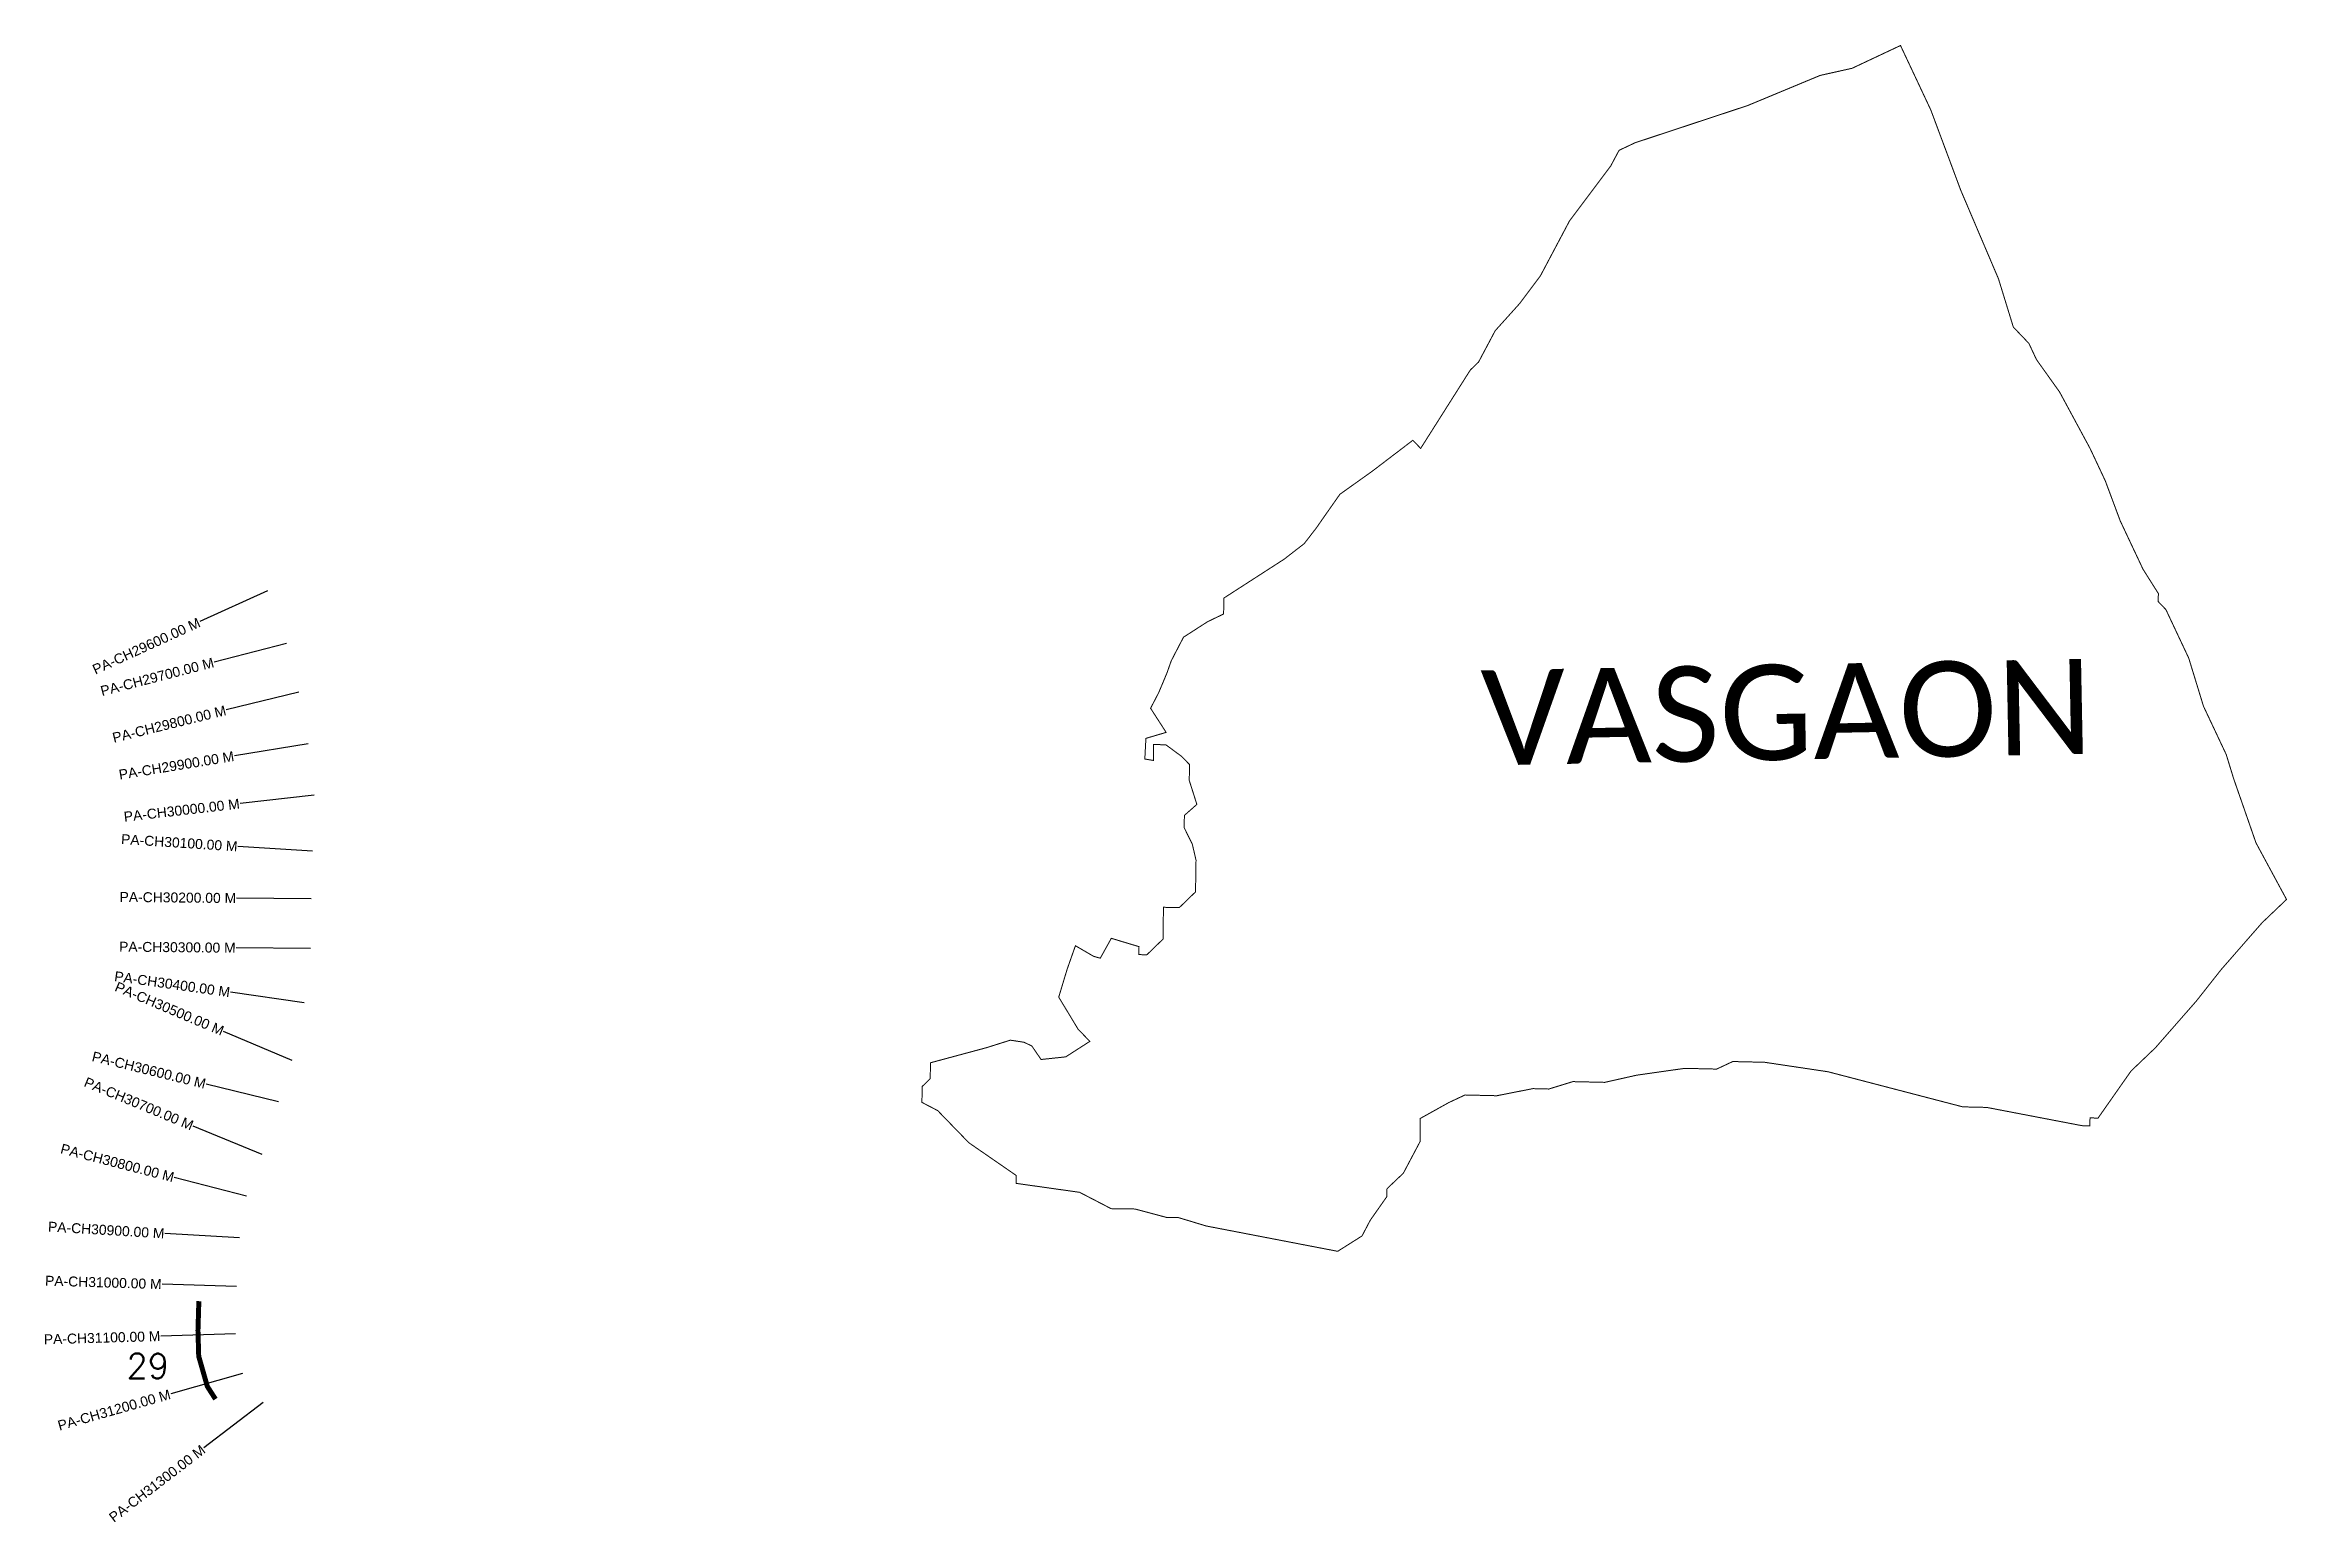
# Model space of a CAD drawing. Header units: metres. Extents: x 256379 to 260889, y 2202289 to 2205261.
import ezdxf
from ezdxf.enums import TextEntityAlignment as Align

# ---------------------------------------------------------------- set-up
doc = ezdxf.new("R2010")
doc.units = ezdxf.units.M
for name, color, linetype in [('ARTIFICIALLY PROTECTED', 4, 'Continuous'), ('CS', 134, 'Continuous'), ('CSMark', 6, 'Continuous'), ('VILLAGE NAME', 250, 'Continuous')]:
    doc.layers.add(name, color=color, linetype=linetype)
doc.styles.add('DynamicDimensions', font='arial.ttf')
doc.styles.get("Standard").update_dxf_attribs({"font": 'simplex.shx'})

msp = doc.modelspace()

# ---------------------------------------------------------------- linework, layer by layer
at = {"color": 6, "const_width": 2, "flags": 128}
msp.add_lwpolyline([(258143.5, 2203165.1), (258159.7, 2203180.8), (258160.2, 2203212.8), (258272.6, 2203243.1), (258320.9, 2203258.3), (258348.4, 2203254.1), (258364.1, 2203246.6), (258382.7, 2203219.4), (258432.3, 2203224.7), (258480.8, 2203255.9), (258457.2, 2203280.3), (258418.2, 2203344.9), (258435, 2203400.6), (258451.8, 2203448.3), (258488.3, 2203427), (258501.8, 2203423.2), (258524, 2203463.2), (258579.7, 2203446.4), (258579.5, 2203430.4), (258595.5, 2203430.1), (258628, 2203461.6), (258628.9, 2203525.6), (258660.9, 2203525.1), (258693.4, 2203556.6), (258694.4, 2203620.6), (258686.9, 2203652.7), (258670.6, 2203685.7), (258671, 2203710.5), (258696.1, 2203732.6), (258680.8, 2203780.8), (258681.3, 2203812.8), (258665.5, 2203829.1), (258634.1, 2203852.3), (258608.7, 2203853.4), (258608.8, 2203821), (258591.4, 2203823.9), (258593.6, 2203865.5), (258634.3, 2203877.5), (258603, 2203926), (258619.5, 2203957.8), (258636.1, 2203997.5), (258644.5, 2204021.4), (258669.2, 2204069), (258717.7, 2204100.2), (258749.9, 2204115.7), (258750.4, 2204147.7), (258871.6, 2204225.9), (258912.1, 2204257.3), (258936.5, 2204288.9), (258950.6, 2204309.2), (258983.8, 2204356.5), (259049, 2204403), (259130.6, 2204465.2), (259146.3, 2204448.8), (259246.3, 2204606.7), (259262.7, 2204622.4), (259296.3, 2204685.7), (259345.7, 2204740.6), (259387.1, 2204795.8), (259445.8, 2204906.6), (259528.6, 2205016.9), (259545.4, 2205048.5), (259577.8, 2205063.8), (259804.1, 2205138.6), (259949.9, 2205199.2), (260014.3, 2205213.6), (260111.6, 2205259.4), (260172.6, 2205129.7), (260232.9, 2204968), (260308.8, 2204789.8), (260338.6, 2204692.9), (260369.9, 2204660.1), (260385.1, 2204627.6), (260431.6, 2204562.4), (260493, 2204448.7), (260523.5, 2204383.8), (260553.7, 2204302.9), (260599.5, 2204205.7), (260630.4, 2204156.8), (260630, 2204140.8), (260645.6, 2204124.4), (260691.4, 2204027.1), (260721.1, 2203930.2), (260766.9, 2203832.9), (260781.8, 2203784.4), (260826.8, 2203655.1), (260888.2, 2203541.4), (260839, 2203494.5), (260756.6, 2203400.2), (260707, 2203337.3), (260624.5, 2203243.1), (260575.3, 2203196.1), (260509, 2203101.5), (260492.9, 2203101.9), (260492.5, 2203085.9), (260476.5, 2203086.3), (260285, 2203123), (260236.9, 2203124.1), (259966, 2203194.7), (259838.2, 2203213.8), (259774.2, 2203215.3), (259741.7, 2203200.1), (259677.7, 2203201.6), (259581.1, 2203187.9), (259516.6, 2203173.4), (259452.5, 2203174.9), (259404.1, 2203160), (259372.1, 2203160.8), (259299.5, 2203146.5), (259235.5, 2203148), (259203, 2203132.8), (259145, 2203100.5), (259145, 2203054), (259111.5, 2202990.7), (259078.6, 2202959.4), (259078.2, 2202943.4), (259045, 2202896.1), (259028.3, 2202864.4), (258979.4, 2202833.5), (258715.1, 2202884.4), (258659.4, 2202901.2), (258635.4, 2202901.6), (258571.7, 2202918.6), (258523.6, 2202919.3), (258460.2, 2202952.2), (258332.5, 2202970.2), (258332.5, 2202986.2), (258237.7, 2203051.7), (258206.2, 2203084.1), (258174.7, 2203116.6), (258143, 2203133.1), (258143.5, 2203165.1)], dxfattribs=at)
at = {"layer": 'ARTIFICIALLY PROTECTED', "const_width": 10, "flags": 128}
msp.add_lwpolyline([(256688.4, 2202733.2), (256686.6, 2202674.3), (256688.1, 2202622.3), (256705.4, 2202561.8), (256721.8, 2202536.1)], dxfattribs=at)
at = {"layer": 'CS'}
for p, q in [((256826.8, 2204162.6), (256690.3, 2204100.3)), ((256864.4, 2204056.2), (256719.1, 2204018.8)), ((256889.2, 2203958.6), (256743.6, 2203922.6)), ((256908, 2203854.4), (256760, 2203830.1)), ((256920.5, 2203751.5), (256771.4, 2203734.4)), ((256916.8, 2203638.5), (256767.1, 2203648)), ((256914.4, 2203542.5), (256764.4, 2203544.1)), ((256913.3, 2203442.5), (256763.4, 2203444.1)), ((256900.4, 2203333.7), (256751.8, 2203354.6)), ((256876.3, 2203217.3), (256738.2, 2203275.7)), ((256848.4, 2203134), (256702.8, 2203169.9)), ((256815.5, 2203028), (256676.9, 2203085.3)), ((256784.2, 2202944.3), (256638.9, 2202981.8)), ((256769.9, 2202860.4), (256620.1, 2202869.4)), ((256764.4, 2202762.8), (256614.4, 2202767.3)), ((256761.9, 2202667.2), (256611.9, 2202663)), ((256775.9, 2202587.9), (256631.7, 2202546.8)), ((256817.6, 2202529.2), (256698.4, 2202438.1))]:
    msp.add_line(p, q, dxfattribs=at)

# ---------------------------------------------------------------- texts
at = {"insert": (256542.7, 2202627.8), "char_height": 50, "attachment_point": 1}
msp.add_mtext_dynamic_manual_height_columns('29', width=84.374, gutter_width=1, heights=[0], dxfattribs=at)
at = {"layer": 'CSMark', "style": 'DynamicDimensions'}
for s, rotation, p in [('PA-CH29600.00 M', 24.5088, (256689.4, 2204099.9)), ('PA-CH29700.00 M', 14.4399, (256718.1, 2204018.6)), ('PA-CH29800.00 M', 13.8789, (256742.6, 2203922.4)), ('PA-CH29900.00 M', 9.2895, (256759, 2203830)), ('PA-CH30000.00 M', 6.5407, (256770.4, 2203734.3)), ('PA-CH30100.00 M', 356.3543, (256766.1, 2203648.1)), ('PA-CH30200.00 M', 359.4193, (256763.4, 2203544.1)), ('PA-CH30300.00 M', 359.4193, (256762.4, 2203444.1)), ('PA-CH30400.00 M', 351.998, (256750.9, 2203354.7)), ('PA-CH30500.00 M', 337.0789, (256737.3, 2203276.1)), ('PA-CH30600.00 M', 346.1405, (256701.8, 2203170.2)), ('PA-CH30700.00 M', 337.5111, (256676, 2203085.7)), ('PA-CH30800.00 M', 345.5033, (256638, 2202982.1)), ('PA-CH30900.00 M', 356.5796, (256619.1, 2202869.4)), ('PA-CH31000.00 M', 358.2637, (256613.4, 2202767.4)), ('PA-CH31100.00 M', 1.6277, (256610.9, 2202663)), ('PA-CH31200.00 M', 15.9084, (256630.7, 2202546.5)), ('PA-CH31300.00 M', 37.3915, (256697.6, 2202437.5))]:
    msp.add_text(s, height=20, rotation=rotation, dxfattribs=at).set_placement(p, align=Align.MIDDLE_RIGHT)
at = {"layer": 'VILLAGE NAME', "insert": (259266.3, 2204002.2), "char_height": 191.456, "attachment_point": 1, "rotation": 1.1028}
msp.add_mtext_dynamic_manual_height_columns('{\\fCalibri|b0|i0|c0|p34;VASGAON}', width=1279.793, gutter_width=957.3, heights=[0], dxfattribs=at)

doc.saveas('drawing.dxf')
